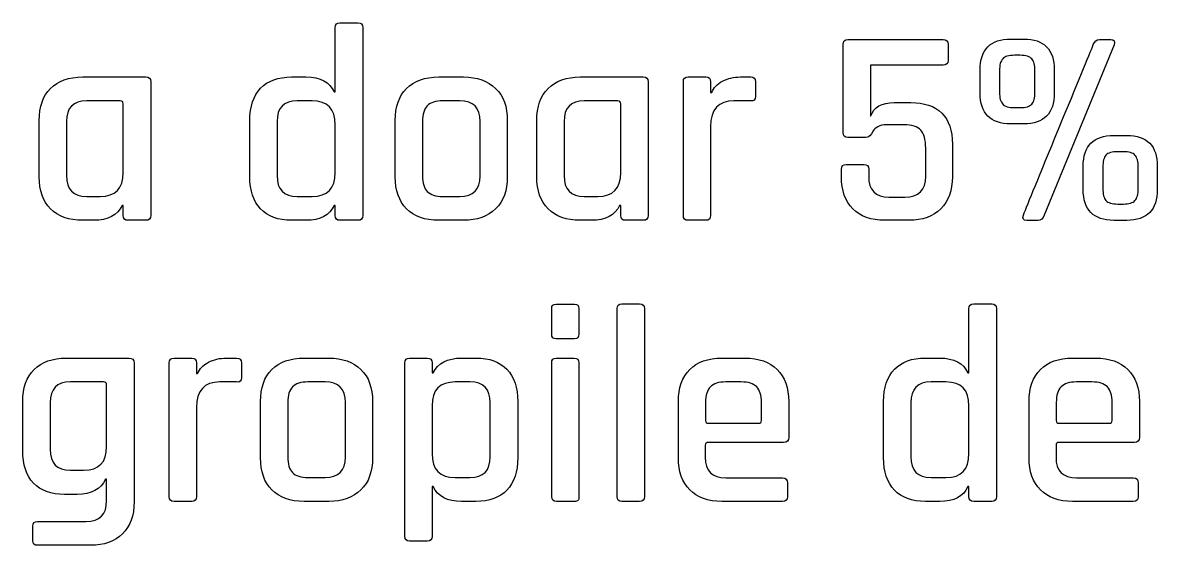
# Model space of a CAD drawing. Extents: x 23 to 195, y 64 to 143.
# Drawn here: x 42.03 to 60.57, y 113.14 to 121.66 of the extents above; entities that cross this region are included whole.
import ezdxf

# ---------------------------------------------------------------- set-up
doc = ezdxf.new("R2010")
doc.units = 0
doc.layers.add('Layer_1', color=7, linetype='CONTINUOUS')

msp = doc.modelspace()

# ---------------------------------------------------------------- linework, layer by layer
at = {"layer": 'Layer_1', "color": 7}
for points in [[(47.1202, 120.533802), (47.138544, 120.533802), (47.138544, 121.584021)], [(47.216508, 121.661985), (47.510019, 121.661985)], [(47.587983, 121.584021), (47.587983, 118.515913)], [(55.512395, 121.386819), (57.067087, 121.386819)], [(58.172269, 121.395956), (58.38323, 121.395956)], [(59.62148, 121.386783), (59.804925, 121.386783)], [(55.434431, 119.868816), (55.434431, 121.308855)], [(57.149637, 121.308855), (57.149637, 121.047446)], [(59.859958, 121.299647), (58.718016, 118.520464)], [(58.328197, 121.129961), (58.231888, 121.129961)], [(57.067087, 120.969483), (55.88387, 120.969483), (55.88387, 120.13481)], [(57.672383, 120.515422), (57.672383, 120.891483)], [(57.988825, 120.877725), (57.988825, 120.529181)], [(58.566675, 120.529181), (58.566675, 120.877725)], [(58.883116, 120.891483), (58.883116, 120.515422)], [(43.015842, 120.776866), (44.043131, 120.776866)], [(44.125681, 120.698902), (44.125681, 118.515913)], [(46.427697, 120.776866), (46.661589, 120.776866)], [(48.830819, 120.776866), (49.234397, 120.776866)], [(51.142113, 120.776866), (52.169402, 120.776866)], [(52.251952, 120.698902), (52.251952, 118.515913)], [(52.82504, 118.515948), (52.82504, 120.698937)], [(52.903004, 120.776901), (53.191929, 120.776901)], [(53.269893, 120.698937), (53.269893, 120.524665), (53.288237, 120.524665)], [(53.75602, 120.776901), (53.925707, 120.776901)], [(54.00367, 120.698937), (54.00367, 120.460459)], [(43.625795, 120.387046), (43.080048, 120.387046)], [(43.676242, 119.217588), (43.676242, 120.341185)], [(46.762483, 120.387046), (46.519419, 120.387046)], [(49.174778, 120.387046), (48.895025, 120.387046)], [(51.752066, 120.387046), (51.206319, 120.387046)], [(51.802513, 119.217588), (51.802513, 120.341185)], [(53.925707, 120.387082), (53.65054, 120.387082)], [(56.269103, 120.35953), (56.539684, 120.35953)], [(58.231888, 120.276944), (58.328197, 120.276944)], [(42.304995, 119.148796), (42.304995, 120.066019)], [(42.749848, 120.047674), (42.749848, 119.167141)], [(45.744367, 119.148796), (45.744367, 120.066019)], [(46.189219, 120.047674), (46.189219, 119.167141)], [(47.138544, 119.217588), (47.138544, 119.997227)], [(48.119972, 119.148796), (48.119972, 120.066019)], [(48.564825, 120.05226), (48.564825, 119.162555)], [(49.504978, 119.162555), (49.504978, 120.05226)], [(49.94983, 120.066019), (49.94983, 119.148796)], [(50.431266, 119.148796), (50.431266, 120.066019)], [(50.876119, 120.047674), (50.876119, 119.167141)], [(53.269893, 119.969746), (53.269893, 118.515948)], [(56.429617, 119.997227), (56.145278, 119.997227)], [(58.38323, 120.01095), (58.172269, 120.01095)], [(55.80132, 119.790852), (55.512395, 119.790852)], [(59.855725, 119.822919), (60.066333, 119.822919)], [(56.782748, 119.153383), (56.782748, 119.61658)], [(57.218428, 119.680785), (57.218428, 119.148796)], [(60.0113, 119.556925), (59.919577, 119.556925)], [(55.484878, 119.350585), (55.773803, 119.350585)], [(55.406915, 119.148796), (55.406915, 119.268035)], [(55.851767, 119.268035), (55.851767, 119.153383)], [(59.355486, 118.942386), (59.355486, 119.318447)], [(59.676513, 119.304689), (59.676513, 118.960731)], [(60.254363, 118.960731), (60.254363, 119.304689)], [(60.565866, 119.318447), (60.565866, 118.942386)], [(43.080048, 118.827769), (43.300181, 118.827769)], [(46.519419, 118.827769), (46.762483, 118.827769)], [(48.895025, 118.827769), (49.174778, 118.827769)], [(51.206319, 118.827769), (51.426452, 118.827769)], [(56.181967, 118.818596), (56.443376, 118.818596)], [(43.676242, 118.515913), (43.676242, 118.681013), (43.657898, 118.681013)], [(47.138544, 118.515913), (47.138544, 118.681013), (47.1202, 118.681013)], [(51.802513, 118.515913), (51.802513, 118.681013), (51.784169, 118.681013)], [(59.919577, 118.703908), (60.0113, 118.703908)], [(43.1947, 118.437949), (43.015842, 118.437949)], [(44.043131, 118.437949), (43.754206, 118.437949)], [(46.661589, 118.437949), (46.427697, 118.437949)], [(47.510019, 118.437949), (47.216508, 118.437949)], [(49.234397, 118.437949), (48.830819, 118.437949)], [(51.320972, 118.437949), (51.142113, 118.437949)], [(52.169402, 118.437949), (51.880477, 118.437949)], [(53.191929, 118.437984), (52.903004, 118.437984)], [(56.507581, 118.437949), (56.117762, 118.437949)], [(58.612536, 118.437914), (58.433677, 118.437914)], [(60.066333, 118.437914), (59.855725, 118.437914)], [(50.67493, 116.58068), (50.67493, 116.998016)], [(50.748308, 117.071394), (51.046405, 117.071394)], [(51.119783, 116.998016), (51.119783, 116.58068)], [(51.743458, 113.929837), (51.743458, 116.997946)], [(51.821422, 117.075909), (52.110347, 117.075909)], [(52.188311, 116.997946), (52.188311, 113.929837)], [(57.471511, 115.947691), (57.489856, 115.947691), (57.489856, 116.99791)], [(57.56782, 117.075874), (57.861331, 117.075874)], [(57.939295, 116.99791), (57.939295, 113.929802)], [(51.046405, 116.502716), (50.748308, 116.502716)], [(42.74572, 116.190825), (43.773009, 116.190825)], [(44.506787, 116.19079), (44.795712, 116.19079)], [(45.359803, 116.19079), (45.52949, 116.19079)], [(46.630262, 116.190755), (47.03384, 116.190755)], [(48.354463, 116.190755), (48.643388, 116.190755)], [(49.202894, 116.190755), (49.436786, 116.190755)], [(50.748308, 116.190861), (51.041819, 116.190861)], [(53.454078, 116.190684), (53.830139, 116.190684)], [(56.779008, 116.190755), (57.0129, 116.190755)], [(59.18206, 116.190684), (59.558121, 116.190684)], [(43.855559, 116.112861), (43.855559, 113.842736)], [(44.428823, 113.929837), (44.428823, 116.112826)], [(44.873676, 116.112826), (44.873676, 115.938554), (44.89202, 115.938554)], [(45.607453, 116.112826), (45.607453, 115.874348)], [(48.2765, 113.28316), (48.2765, 116.112791)], [(48.721352, 116.112791), (48.721352, 115.947691), (48.739697, 115.947691)], [(50.67493, 113.929908), (50.67493, 116.112897)], [(51.119783, 116.112897), (51.119783, 113.929908)], [(43.355673, 115.801006), (42.809926, 115.801006)], [(43.40612, 114.7462), (43.40612, 115.755145)], [(45.52949, 115.800971), (45.254323, 115.800971)], [(46.97422, 115.800935), (46.694468, 115.800935)], [(49.340477, 115.800935), (49.097413, 115.800935)], [(53.77052, 115.800865), (53.518283, 115.800865)], [(57.113795, 115.800935), (56.870731, 115.800935)], [(59.498502, 115.800865), (59.246266, 115.800865)], [(42.034873, 114.677409), (42.034873, 115.479978)], [(42.484312, 115.461634), (42.484312, 114.700339)], [(45.919415, 114.562685), (45.919415, 115.479908)], [(46.364268, 115.466149), (46.364268, 114.576444)], [(47.30442, 114.576444), (47.30442, 115.466149)], [(47.749273, 115.479908), (47.749273, 114.562685)], [(49.670677, 114.58103), (49.670677, 115.461563)], [(50.120116, 115.479908), (50.120116, 114.562685)], [(52.743231, 114.562615), (52.743231, 115.479837)], [(53.188083, 115.466079), (53.188083, 115.172568)], [(54.10072, 115.172568), (54.10072, 115.466079)], [(54.545572, 115.479837), (54.545572, 114.897401)], [(56.095678, 114.562685), (56.095678, 115.479908)], [(56.540531, 115.461563), (56.540531, 114.58103)], [(58.471213, 114.562615), (58.471213, 115.479837)], [(58.916066, 115.466079), (58.916066, 115.172568)], [(59.828702, 115.172568), (59.828702, 115.466079)], [(60.273555, 115.479837), (60.273555, 114.897401)], [(44.873676, 115.383634), (44.873676, 113.929837)], [(48.721352, 115.411116), (48.721352, 114.631477)], [(57.489856, 114.631477), (57.489856, 115.411116)], [(53.233945, 115.126706), (54.054858, 115.126706)], [(58.961927, 115.126706), (59.782841, 115.126706)], [(53.183497, 114.76899), (53.183497, 114.571787)], [(54.463022, 114.814851), (53.233945, 114.814851)], [(58.91148, 114.76899), (58.91148, 114.571787)], [(60.191005, 114.814851), (58.961927, 114.814851)], [(42.809926, 114.360967), (43.030059, 114.360967)], [(43.40612, 113.865667), (43.40612, 114.214211), (43.387776, 114.214211)], [(46.694468, 114.241658), (46.97422, 114.241658)], [(49.097413, 114.241658), (49.340477, 114.241658)], [(53.518283, 114.237001), (54.444678, 114.237001)], [(54.527228, 114.154451), (54.527228, 113.925145)], [(56.870731, 114.241658), (57.113795, 114.241658)], [(59.246266, 114.237001), (60.17266, 114.237001)], [(60.25521, 114.154451), (60.25521, 113.925145)], [(42.924578, 113.966561), (42.718203, 113.966561)], [(48.739697, 114.094902), (48.721352, 114.094902), (48.721352, 113.28316)], [(57.489856, 113.929802), (57.489856, 114.094902), (57.471511, 114.094902)], [(44.795712, 113.851873), (44.506787, 113.851873)], [(47.03384, 113.851838), (46.630262, 113.851838)], [(49.436786, 113.851838), (49.202894, 113.851838)], [(51.046405, 113.851944), (50.752894, 113.851944)], [(52.110347, 113.851873), (51.821422, 113.851873)], [(54.444678, 113.851768), (53.454078, 113.851768)], [(57.0129, 113.851838), (56.779008, 113.851838)], [(57.861331, 113.851838), (57.56782, 113.851838)], [(60.17266, 113.851768), (59.18206, 113.851768)], [(42.199973, 113.209853), (42.199973, 113.448331)], [(42.277937, 113.526295), (43.071334, 113.526295)], [(43.140126, 113.136475), (42.277937, 113.136475)], [(48.643388, 113.205196), (48.354463, 113.205196)]]:
    msp.add_lwpolyline(points, dxfattribs=at)
for points in [[(47.138544, 121.584021), (47.138544, 121.63588), (47.164297, 121.661985), (47.216508, 121.661985)], [(47.510019, 121.661985), (47.561878, 121.661985), (47.587983, 121.63588), (47.587983, 121.584021)], [(55.434431, 121.308855), (55.434431, 121.360713), (55.460184, 121.386819), (55.512395, 121.386819)], [(57.067087, 121.386819), (57.12212, 121.386819), (57.149637, 121.360713), (57.149637, 121.308855)], [(57.672383, 120.891483), (57.672383, 121.227681), (57.838894, 121.395956), (58.172269, 121.395956)], [(58.38323, 121.395956), (58.716605, 121.395956), (58.883116, 121.227681), (58.883116, 120.891483)], [(59.520586, 121.304233), (59.54528, 121.359267), (59.578794, 121.386783), (59.62148, 121.386783)], [(59.804925, 121.386783), (59.863133, 121.386783), (59.881477, 121.357503), (59.859958, 121.299647)], [(58.951908, 119.923814), (59.263763, 120.675936), (59.453205, 121.136311), (59.520586, 121.304233)], [(57.149637, 121.047446), (57.149637, 120.995588), (57.12212, 120.969483), (57.067087, 120.969483)], [(58.041741, 121.074928), (58.006463, 121.038239), (57.988825, 120.972622), (57.988825, 120.877725)], [(58.231888, 121.129961), (58.140166, 121.129961), (58.076666, 121.111617), (58.041741, 121.074928)], [(58.516227, 121.072458), (58.482713, 121.110911), (58.419919, 121.129961), (58.328197, 121.129961)], [(58.566675, 120.877725), (58.566675, 120.969447), (58.549741, 121.034358), (58.516227, 121.072458)], [(42.490556, 120.591305), (42.614381, 120.71513), (42.789359, 120.776866), (43.015842, 120.776866)], [(44.043131, 120.776866), (44.098164, 120.776866), (44.125681, 120.75076), (44.125681, 120.698902)], [(45.920755, 120.593421), (46.038583, 120.715835), (46.207564, 120.776866), (46.427697, 120.776866)], [(46.661589, 120.776866), (46.896892, 120.776866), (47.049997, 120.695727), (47.1202, 120.533802)], [(48.305533, 120.591305), (48.429358, 120.71513), (48.604336, 120.776866), (48.830819, 120.776866)], [(49.234397, 120.776866), (49.457353, 120.776866), (49.63233, 120.71513), (49.75933, 120.591305)], [(50.616827, 120.591305), (50.740652, 120.71513), (50.91563, 120.776866), (51.142113, 120.776866)], [(52.169402, 120.776866), (52.224436, 120.776866), (52.251952, 120.75076), (52.251952, 120.698902)], [(52.82504, 120.698937), (52.82504, 120.750796), (52.851145, 120.776901), (52.903004, 120.776901)], [(53.191929, 120.776901), (53.243787, 120.776901), (53.269893, 120.750796), (53.269893, 120.698937)], [(53.288237, 120.524665), (53.318929, 120.600865), (53.377843, 120.662248), (53.464626, 120.708109)], [(53.464626, 120.708109), (53.552115, 120.753971), (53.648776, 120.776901), (53.75602, 120.776901)], [(53.925707, 120.776901), (53.977918, 120.776901), (54.00367, 120.750796), (54.00367, 120.698937)], [(42.304995, 120.066019), (42.304995, 120.292149), (42.366731, 120.467127), (42.490556, 120.591305)], [(45.744367, 120.066019), (45.744367, 120.295324), (45.80328, 120.471008), (45.920755, 120.593421)], [(48.119972, 120.066019), (48.119972, 120.292149), (48.181708, 120.467127), (48.305533, 120.591305)], [(49.75933, 120.591305), (49.88633, 120.467127), (49.94983, 120.292149), (49.94983, 120.066019)], [(50.431266, 120.066019), (50.431266, 120.292149), (50.493002, 120.467127), (50.616827, 120.591305)], [(54.00367, 120.460459), (54.00367, 120.402251), (53.977918, 120.377909), (53.925707, 120.387082)], [(58.172269, 120.01095), (57.838894, 120.01095), (57.672383, 120.179225), (57.672383, 120.515422)], [(57.988825, 120.529181), (57.988825, 120.434283), (58.006463, 120.368667), (58.041741, 120.331978)], [(58.883116, 120.515422), (58.883116, 120.179225), (58.716605, 120.01095), (58.38323, 120.01095)], [(58.516227, 120.334447), (58.549741, 120.372547), (58.566675, 120.437458), (58.566675, 120.529181)], [(43.080048, 120.387046), (42.859914, 120.387046), (42.749848, 120.273805), (42.749848, 120.047674)], [(43.676242, 120.341185), (43.676242, 120.371524), (43.659309, 120.387046), (43.625795, 120.387046)], [(46.519419, 120.387046), (46.299286, 120.387046), (46.189219, 120.273805), (46.189219, 120.047674)], [(47.138544, 119.997227), (47.138544, 120.257224), (47.013308, 120.387046), (46.762483, 120.387046)], [(48.642789, 120.306613), (48.590578, 120.253344), (48.564825, 120.168324), (48.564825, 120.05226)], [(48.895025, 120.387046), (48.778608, 120.387046), (48.694647, 120.360235), (48.642789, 120.306613)], [(49.504978, 120.05226), (49.504978, 120.275569), (49.394911, 120.387046), (49.174778, 120.387046)], [(51.206319, 120.387046), (50.986186, 120.387046), (50.876119, 120.273805), (50.876119, 120.047674)], [(51.802513, 120.341185), (51.802513, 120.371524), (51.78558, 120.387046), (51.752066, 120.387046)], [(53.65054, 120.387082), (53.396893, 120.387082), (53.269893, 120.247734), (53.269893, 119.969746)], [(55.88387, 120.13481), (55.936081, 120.284388), (56.06414, 120.35953), (56.269103, 120.35953)], [(56.539684, 120.35953), (56.759817, 120.35953), (56.928092, 120.30238), (57.044156, 120.187727)], [(58.041741, 120.331978), (58.076666, 120.295289), (58.140166, 120.276944), (58.231888, 120.276944)], [(58.328197, 120.276944), (58.419919, 120.276944), (58.482713, 120.295994), (58.516227, 120.334447)], [(57.044156, 120.187727), (57.16022, 120.072721), (57.218428, 119.904094), (57.218428, 119.680785)], [(55.925145, 119.896333), (55.891631, 119.82613), (55.850003, 119.790852), (55.80132, 119.790852)], [(56.000992, 119.965124), (55.96254, 119.943605), (55.93714, 119.920674), (55.925145, 119.896333)], [(56.145278, 119.997227), (56.08707, 119.997227), (56.039092, 119.986644), (56.000992, 119.965124)], [(56.702315, 119.910091), (56.649045, 119.967946), (56.558028, 119.997227), (56.429617, 119.997227)], [(56.782748, 119.61658), (56.782748, 119.754163), (56.755937, 119.851883), (56.702315, 119.910091)], [(58.378644, 118.520464), (58.448847, 118.703908), (58.640052, 119.171692), (58.951908, 119.923814)], [(55.512395, 119.790852), (55.460184, 119.790852), (55.434431, 119.816958), (55.434431, 119.868816)], [(59.355486, 119.318447), (59.355486, 119.654644), (59.521997, 119.822919), (59.855725, 119.822919)], [(60.066333, 119.822919), (60.400061, 119.822919), (60.565866, 119.654644), (60.565866, 119.318447)], [(59.919577, 119.556925), (59.825033, 119.556925), (59.760475, 119.538581), (59.726961, 119.501892)], [(60.201447, 119.501892), (60.166169, 119.538581), (60.103022, 119.556925), (60.0113, 119.556925)], [(55.406915, 119.268035), (55.406915, 119.323069), (55.43302, 119.350585), (55.484878, 119.350585)], [(55.773803, 119.350585), (55.826015, 119.350585), (55.851767, 119.323069), (55.851767, 119.268035)], [(59.726961, 119.501892), (59.693447, 119.465203), (59.676513, 119.399586), (59.676513, 119.304689)], [(60.254363, 119.304689), (60.254363, 119.399586), (60.236725, 119.465203), (60.201447, 119.501892)], [(42.749848, 119.167141), (42.749848, 118.940658), (42.859914, 118.827769), (43.080048, 118.827769)], [(43.300181, 118.827769), (43.551006, 118.827769), (43.676242, 118.957591), (43.676242, 119.217588)], [(46.189219, 119.167141), (46.189219, 118.940658), (46.299286, 118.827769), (46.519419, 118.827769)], [(46.762483, 118.827769), (47.013308, 118.827769), (47.138544, 118.957591), (47.138544, 119.217588)], [(48.564825, 119.162555), (48.564825, 119.046491), (48.590578, 118.961471), (48.642789, 118.908202)], [(49.174778, 118.827769), (49.394911, 118.827769), (49.504978, 118.939246), (49.504978, 119.162555)], [(50.876119, 119.167141), (50.876119, 118.940658), (50.986186, 118.827769), (51.206319, 118.827769)], [(51.426452, 118.827769), (51.677277, 118.827769), (51.802513, 118.957591), (51.802513, 119.217588)], [(42.490556, 118.62598), (42.366731, 118.751216), (42.304995, 118.925488), (42.304995, 119.148796)], [(45.920755, 118.62351), (45.80328, 118.747335), (45.744367, 118.922666), (45.744367, 119.148796)], [(48.305533, 118.62598), (48.181708, 118.751216), (48.119972, 118.925488), (48.119972, 119.148796)], [(49.94983, 119.148796), (49.94983, 118.925488), (49.88633, 118.751216), (49.75933, 118.62598)], [(50.616827, 118.62598), (50.493002, 118.751216), (50.431266, 118.925488), (50.431266, 119.148796)], [(55.592476, 118.62598), (55.468651, 118.751216), (55.406915, 118.925488), (55.406915, 119.148796)], [(55.851767, 119.153383), (55.851767, 118.930427), (55.961834, 118.818596), (56.181967, 118.818596)], [(56.443376, 118.818596), (56.669506, 118.818596), (56.782748, 118.930427), (56.782748, 119.153383)], [(57.218428, 119.148796), (57.218428, 118.925488), (57.155987, 118.751216), (57.030398, 118.62598)], [(48.642789, 118.908202), (48.694647, 118.85458), (48.778608, 118.827769), (48.895025, 118.827769)], [(59.855725, 118.437914), (59.521997, 118.437914), (59.355486, 118.606189), (59.355486, 118.942386)], [(59.676513, 118.960731), (59.676513, 118.866186), (59.693447, 118.799511), (59.726961, 118.761411)], [(60.565866, 118.942386), (60.565866, 118.606189), (60.400061, 118.437914), (60.066333, 118.437914)], [(60.201447, 118.761411), (60.236725, 118.799511), (60.254363, 118.866186), (60.254363, 118.960731)], [(43.015842, 118.437949), (42.789359, 118.437949), (42.614381, 118.500744), (42.490556, 118.62598)], [(43.657898, 118.681013), (43.58452, 118.519088), (43.430003, 118.437949), (43.1947, 118.437949)], [(46.427697, 118.437949), (46.207564, 118.437949), (46.038583, 118.499685), (45.920755, 118.62351)], [(47.1202, 118.681013), (47.049997, 118.519088), (46.896892, 118.437949), (46.661589, 118.437949)], [(48.830819, 118.437949), (48.604336, 118.437949), (48.429358, 118.500744), (48.305533, 118.62598)], [(49.75933, 118.62598), (49.63233, 118.500744), (49.457353, 118.437949), (49.234397, 118.437949)], [(51.142113, 118.437949), (50.91563, 118.437949), (50.740652, 118.500744), (50.616827, 118.62598)], [(51.784169, 118.681013), (51.710791, 118.519088), (51.556275, 118.437949), (51.320972, 118.437949)], [(56.117762, 118.437949), (55.891631, 118.437949), (55.716653, 118.500744), (55.592476, 118.62598)], [(57.030398, 118.62598), (56.905162, 118.500744), (56.73089, 118.437949), (56.507581, 118.437949)], [(59.726961, 118.761411), (59.760475, 118.722958), (59.825033, 118.703908), (59.919577, 118.703908)], [(60.0113, 118.703908), (60.103022, 118.703908), (60.166169, 118.722958), (60.201447, 118.761411)], [(43.754206, 118.437949), (43.701995, 118.437949), (43.676242, 118.464055), (43.676242, 118.515913)], [(44.125681, 118.515913), (44.125681, 118.464055), (44.098164, 118.437949), (44.043131, 118.437949)], [(47.216508, 118.437949), (47.164297, 118.437949), (47.138544, 118.464055), (47.138544, 118.515913)], [(47.587983, 118.515913), (47.587983, 118.464055), (47.561878, 118.437949), (47.510019, 118.437949)], [(51.880477, 118.437949), (51.828266, 118.437949), (51.802513, 118.464055), (51.802513, 118.515913)], [(52.251952, 118.515913), (52.251952, 118.464055), (52.224436, 118.437949), (52.169402, 118.437949)], [(52.903004, 118.437984), (52.851145, 118.437984), (52.82504, 118.46409), (52.82504, 118.515948)], [(53.269893, 118.515948), (53.269893, 118.46409), (53.243787, 118.437984), (53.191929, 118.437984)], [(58.433677, 118.437914), (58.378644, 118.437914), (58.3603, 118.465431), (58.378644, 118.520464)], [(58.718016, 118.520464), (58.699672, 118.465431), (58.664747, 118.437914), (58.612536, 118.437914)], [(50.67493, 116.998016), (50.67493, 117.046699), (50.699272, 117.071394), (50.748308, 117.071394)], [(51.046405, 117.071394), (51.095441, 117.071394), (51.119783, 117.046699), (51.119783, 116.998016)], [(51.743458, 116.997946), (51.743458, 117.049804), (51.769564, 117.075909), (51.821422, 117.075909)], [(52.110347, 117.075909), (52.162206, 117.075909), (52.188311, 117.049804), (52.188311, 116.997946)], [(57.489856, 116.99791), (57.489856, 117.049769), (57.515608, 117.075874), (57.56782, 117.075874)], [(57.861331, 117.075874), (57.913189, 117.075874), (57.939295, 117.049769), (57.939295, 116.99791)], [(50.748308, 116.502716), (50.699272, 116.502716), (50.67493, 116.528469), (50.67493, 116.58068)], [(51.119783, 116.58068), (51.119783, 116.528469), (51.095441, 116.502716), (51.046405, 116.502716)], [(42.222903, 116.004911), (42.34814, 116.128736), (42.522412, 116.190825), (42.74572, 116.190825)], [(43.773009, 116.190825), (43.828042, 116.190825), (43.855559, 116.16472), (43.855559, 116.112861)], [(44.428823, 116.112826), (44.428823, 116.164684), (44.454928, 116.19079), (44.506787, 116.19079)], [(44.795712, 116.19079), (44.84757, 116.19079), (44.873676, 116.164684), (44.873676, 116.112826)], [(45.068409, 116.121998), (45.155898, 116.167859), (45.252559, 116.19079), (45.359803, 116.19079)], [(45.52949, 116.19079), (45.581701, 116.19079), (45.607453, 116.164684), (45.607453, 116.112826)], [(46.104976, 116.005194), (46.228801, 116.129019), (46.403779, 116.190755), (46.630262, 116.190755)], [(47.03384, 116.190755), (47.256795, 116.190755), (47.431773, 116.129019), (47.558773, 116.005194)], [(48.2765, 116.112791), (48.2765, 116.164649), (48.302605, 116.190755), (48.354463, 116.190755)], [(48.643388, 116.190755), (48.695247, 116.190755), (48.721352, 116.164649), (48.721352, 116.112791)], [(48.739697, 115.947691), (48.813075, 116.109616), (48.967238, 116.190755), (49.202894, 116.190755)], [(49.436786, 116.190755), (49.656919, 116.190755), (49.8259, 116.129724), (49.943375, 116.00731)], [(50.67493, 116.112897), (50.67493, 116.164755), (50.699272, 116.190861), (50.748308, 116.190861)], [(51.041819, 116.190861), (51.093677, 116.190861), (51.119783, 116.164755), (51.119783, 116.112897)], [(52.928792, 116.005123), (53.052617, 116.128948), (53.227595, 116.190684), (53.454078, 116.190684)], [(53.830139, 116.190684), (54.05627, 116.190684), (54.232306, 116.128948), (54.357542, 116.005123)], [(56.272067, 116.00731), (56.389895, 116.129724), (56.558875, 116.190755), (56.779008, 116.190755)], [(57.0129, 116.190755), (57.248203, 116.190755), (57.401308, 116.109616), (57.471511, 115.947691)], [(58.656774, 116.005123), (58.780599, 116.128948), (58.955577, 116.190684), (59.18206, 116.190684)], [(59.558121, 116.190684), (59.784252, 116.190684), (59.959935, 116.128948), (60.085524, 116.005123)], [(42.034873, 115.479978), (42.034873, 115.706109), (42.097667, 115.881086), (42.222903, 116.004911)], [(44.89202, 115.938554), (44.922712, 116.014754), (44.981626, 116.076137), (45.068409, 116.121998)], [(45.919415, 115.479908), (45.919415, 115.706038), (45.981151, 115.881016), (46.104976, 116.005194)], [(47.558773, 116.005194), (47.685773, 115.881016), (47.749273, 115.706038), (47.749273, 115.479908)], [(49.943375, 116.00731), (50.061202, 115.884896), (50.120116, 115.709213), (50.120116, 115.479908)], [(52.743231, 115.479837), (52.743231, 115.70632), (52.804967, 115.881298), (52.928792, 116.005123)], [(54.357542, 116.005123), (54.482778, 115.881298), (54.545572, 115.70632), (54.545572, 115.479837)], [(56.095678, 115.479908), (56.095678, 115.709213), (56.154592, 115.884896), (56.272067, 116.00731)], [(58.471213, 115.479837), (58.471213, 115.70632), (58.532949, 115.881298), (58.656774, 116.005123)], [(60.085524, 116.005123), (60.21076, 115.881298), (60.273555, 115.70632), (60.273555, 115.479837)], [(45.607453, 115.874348), (45.607453, 115.81614), (45.581701, 115.791798), (45.52949, 115.800971)], [(42.809926, 115.801006), (42.592615, 115.801006), (42.484312, 115.687764), (42.484312, 115.461634)], [(43.40612, 115.755145), (43.40612, 115.785484), (43.389187, 115.801006), (43.355673, 115.801006)], [(45.254323, 115.800971), (45.000676, 115.800971), (44.873676, 115.661623), (44.873676, 115.383634)], [(46.442232, 115.720502), (46.39002, 115.667233), (46.364268, 115.582213), (46.364268, 115.466149)], [(46.694468, 115.800935), (46.578051, 115.800935), (46.49409, 115.774124), (46.442232, 115.720502)], [(47.30442, 115.466149), (47.30442, 115.689458), (47.194354, 115.800935), (46.97422, 115.800935)], [(49.097413, 115.800935), (48.846588, 115.800935), (48.721352, 115.671113), (48.721352, 115.411116)], [(49.670677, 115.461563), (49.670677, 115.687694), (49.560611, 115.800935), (49.340477, 115.800935)], [(53.266047, 115.720784), (53.213836, 115.667162), (53.188083, 115.582495), (53.188083, 115.466079)], [(53.518283, 115.800865), (53.40222, 115.800865), (53.317906, 115.774054), (53.266047, 115.720784)], [(54.022756, 115.720784), (53.970545, 115.774054), (53.886583, 115.800865), (53.77052, 115.800865)], [(54.10072, 115.466079), (54.10072, 115.582495), (54.074614, 115.667162), (54.022756, 115.720784)], [(56.870731, 115.800935), (56.650597, 115.800935), (56.540531, 115.687694), (56.540531, 115.461563)], [(57.489856, 115.411116), (57.489856, 115.671113), (57.36462, 115.800935), (57.113795, 115.800935)], [(58.99403, 115.720784), (58.941818, 115.667162), (58.916066, 115.582495), (58.916066, 115.466079)], [(59.246266, 115.800865), (59.130202, 115.800865), (59.045888, 115.774054), (58.99403, 115.720784)], [(59.750738, 115.720784), (59.69888, 115.774054), (59.614566, 115.800865), (59.498502, 115.800865)], [(59.828702, 115.466079), (59.828702, 115.582495), (59.802596, 115.667162), (59.750738, 115.720784)], [(53.188083, 115.172568), (53.188083, 115.141876), (53.203253, 115.126706), (53.233945, 115.126706)], [(54.054858, 115.126706), (54.08555, 115.126706), (54.10072, 115.141876), (54.10072, 115.172568)], [(58.916066, 115.172568), (58.916066, 115.141876), (58.931235, 115.126706), (58.961927, 115.126706)], [(59.782841, 115.126706), (59.81318, 115.126706), (59.828702, 115.141876), (59.828702, 115.172568)], [(54.545572, 114.897401), (54.545572, 114.842368), (54.518056, 114.814851), (54.463022, 114.814851)], [(60.273555, 114.897401), (60.273555, 114.842368), (60.246038, 114.814851), (60.191005, 114.814851)], [(43.030059, 114.360967), (43.280884, 114.360967), (43.40612, 114.489378), (43.40612, 114.7462)], [(53.233945, 114.814851), (53.200078, 114.814851), (53.183497, 114.799681), (53.183497, 114.76899)], [(58.961927, 114.814851), (58.92806, 114.814851), (58.91148, 114.799681), (58.91148, 114.76899)], [(42.211262, 114.152123), (42.093787, 114.275948), (42.034873, 114.451278), (42.034873, 114.677409)], [(42.484312, 114.700339), (42.484312, 114.474209), (42.592615, 114.360967), (42.809926, 114.360967)], [(46.104976, 114.039869), (45.981151, 114.165105), (45.919415, 114.339377), (45.919415, 114.562685)], [(46.364268, 114.576444), (46.364268, 114.46038), (46.39002, 114.37536), (46.442232, 114.322091)], [(46.97422, 114.241658), (47.194354, 114.241658), (47.30442, 114.353135), (47.30442, 114.576444)], [(47.749273, 114.562685), (47.749273, 114.339377), (47.685773, 114.165105), (47.558773, 114.039869)], [(48.721352, 114.631477), (48.721352, 114.37148), (48.846588, 114.241658), (49.097413, 114.241658)], [(49.340477, 114.241658), (49.560611, 114.241658), (49.670677, 114.354546), (49.670677, 114.58103)], [(50.120116, 114.562685), (50.120116, 114.336555), (50.061202, 114.161224), (49.943375, 114.037399)], [(52.928792, 114.039798), (52.804967, 114.165034), (52.743231, 114.339659), (52.743231, 114.562615)], [(53.183497, 114.571787), (53.183497, 114.348479), (53.294975, 114.237001), (53.518283, 114.237001)], [(56.272067, 114.037399), (56.154592, 114.161224), (56.095678, 114.336555), (56.095678, 114.562685)], [(56.540531, 114.58103), (56.540531, 114.354546), (56.650597, 114.241658), (56.870731, 114.241658)], [(57.113795, 114.241658), (57.36462, 114.241658), (57.489856, 114.37148), (57.489856, 114.631477)], [(58.656774, 114.039798), (58.532949, 114.165034), (58.471213, 114.339659), (58.471213, 114.562615)], [(58.91148, 114.571787), (58.91148, 114.348479), (59.022957, 114.237001), (59.246266, 114.237001)], [(42.718203, 113.966561), (42.49807, 113.966561), (42.32909, 114.028298), (42.211262, 114.152123)], [(43.387776, 114.214211), (43.311223, 114.049111), (43.156706, 113.966561), (42.924578, 113.966561)], [(46.442232, 114.322091), (46.49409, 114.268469), (46.578051, 114.241658), (46.694468, 114.241658)], [(54.444678, 114.237001), (54.499711, 114.237001), (54.527228, 114.209484), (54.527228, 114.154451)], [(60.17266, 114.237001), (60.227693, 114.237001), (60.25521, 114.209484), (60.25521, 114.154451)], [(46.630262, 113.851838), (46.403779, 113.851838), (46.228801, 113.914633), (46.104976, 114.039869)], [(47.558773, 114.039869), (47.431773, 113.914633), (47.256795, 113.851838), (47.03384, 113.851838)], [(49.202894, 113.851838), (48.967238, 113.851838), (48.813075, 113.932977), (48.739697, 114.094902)], [(49.943375, 114.037399), (49.8259, 113.913574), (49.656919, 113.851838), (49.436786, 113.851838)], [(53.454078, 113.851768), (53.227595, 113.851768), (53.052617, 113.914562), (52.928792, 114.039798)], [(56.779008, 113.851838), (56.558875, 113.851838), (56.389895, 113.913574), (56.272067, 114.037399)], [(57.471511, 114.094902), (57.401308, 113.932977), (57.248203, 113.851838), (57.0129, 113.851838)], [(59.18206, 113.851768), (58.955577, 113.851768), (58.780599, 113.914562), (58.656774, 114.039798)], [(43.071334, 113.526295), (43.294642, 113.526295), (43.40612, 113.639536), (43.40612, 113.865667)], [(43.855559, 113.842736), (43.855559, 113.619428), (43.792059, 113.445861), (43.665059, 113.322036)], [(44.506787, 113.851873), (44.454928, 113.851873), (44.428823, 113.877979), (44.428823, 113.929837)], [(44.873676, 113.929837), (44.873676, 113.877979), (44.84757, 113.851873), (44.795712, 113.851873)], [(50.752894, 113.851944), (50.701035, 113.851944), (50.67493, 113.878049), (50.67493, 113.929908)], [(51.103908, 113.867819), (51.092972, 113.857236), (51.073922, 113.851944), (51.046405, 113.851944)], [(51.119783, 113.929908), (51.119783, 113.899216), (51.114491, 113.878402), (51.103908, 113.867819)], [(51.821422, 113.851873), (51.769564, 113.851873), (51.743458, 113.877979), (51.743458, 113.929837)], [(52.188311, 113.929837), (52.188311, 113.877979), (52.162206, 113.851873), (52.110347, 113.851873)], [(54.527228, 113.925145), (54.527228, 113.876462), (54.499711, 113.851768), (54.444678, 113.851768)], [(57.56782, 113.851838), (57.515608, 113.851838), (57.489856, 113.877944), (57.489856, 113.929802)], [(57.939295, 113.929802), (57.939295, 113.877944), (57.913189, 113.851838), (57.861331, 113.851838)], [(60.25521, 113.925145), (60.25521, 113.876462), (60.227693, 113.851768), (60.17266, 113.851768)], [(42.199973, 113.448331), (42.199973, 113.500189), (42.225726, 113.526295), (42.277937, 113.526295)], [(43.665059, 113.322036), (43.538412, 113.198211), (43.363081, 113.136475), (43.140126, 113.136475)], [(48.354463, 113.205196), (48.302605, 113.205196), (48.2765, 113.231302), (48.2765, 113.28316)], [(48.721352, 113.28316), (48.721352, 113.231302), (48.695247, 113.205196), (48.643388, 113.205196)], [(42.277937, 113.136475), (42.225726, 113.136475), (42.199973, 113.160817), (42.199973, 113.209853)]]:
    msp.add_open_spline(points, degree=3, dxfattribs=at)

doc.saveas('drawing.dxf')
